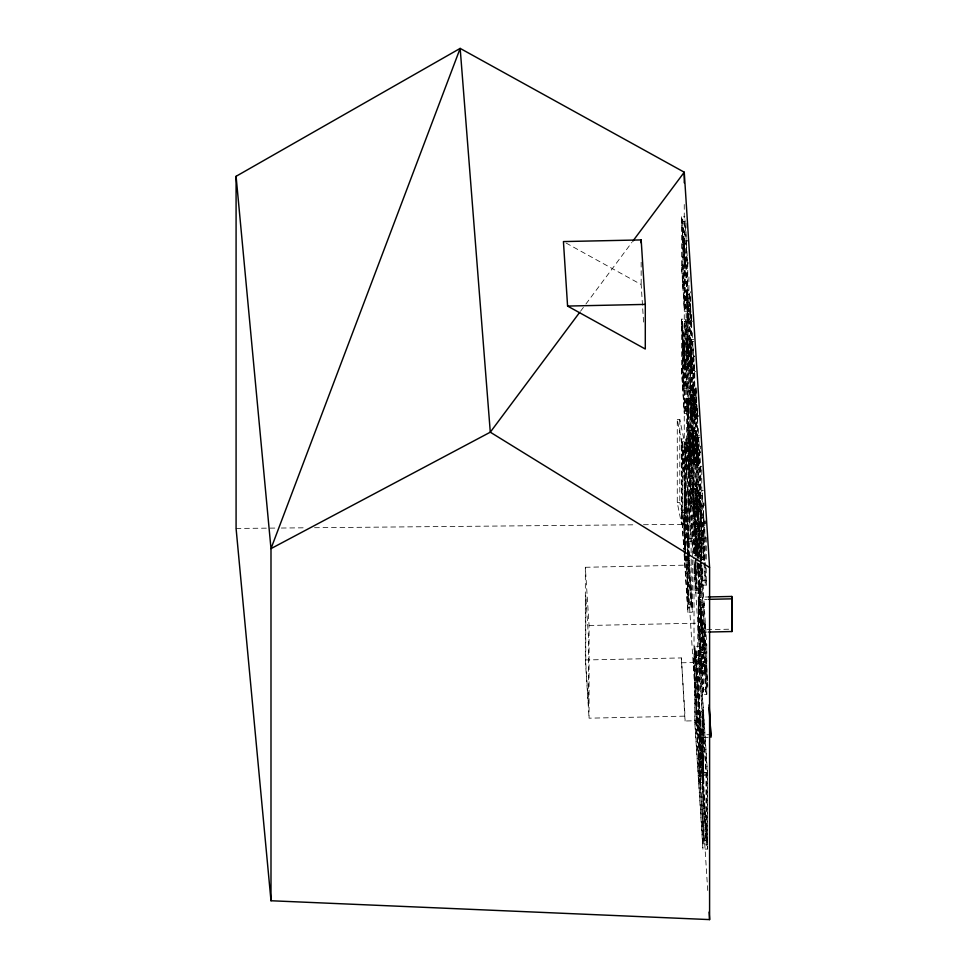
<?xml version="1.0" encoding="UTF-8"?>
<svg xmlns="http://www.w3.org/2000/svg" width="968" height="968" viewBox="0 0 968 968"><rect width="100%" height="100%" fill="white"/><g stroke="black" fill="none" stroke-linecap="round" stroke-linejoin="round"><path stroke-width="0.73" stroke-dasharray="4.84 3.63" d="M698.243 557.314L697.831 503.941L693.282 504.038L693.294 505.586L694.431 505.562L694.746 555.886M697.831 552.244L693.282 552.341L697.831 552.244L696.597 531.541L695.46 531.565L695.46 486.226L696.597 486.202M699.102 564.586L699.138 572.802L694.6 572.887L694.6 560.811M704.099 603.935L702.962 603.959L703.01 651.355L704.147 651.331L704.099 602.399L699.561 602.495L699.561 652.359L704.099 652.202L704.099 650.665L702.962 650.69M702.199 691.975L703.337 691.951L702.054 671.937L702.018 624.578L700.88 624.602L700.88 623.065L705.418 622.908L705.466 671.889L704.329 671.913L704.28 624.469L705.418 624.445M703.337 691.951L703.337 645.22L702.199 645.245L700.929 623.779L705.466 623.622M580.51 311.272L585.023 305.222M585.918 304.012L631.935 242.339M706.12 774.848L703.881 775.38L700.142 717.106L702.405 716.998L706.12 774.848L706.12 840.442L703.881 840.974L700.142 782.701L700.142 717.106M687.728 306.529L685.465 306.747L684.122 285.802L686.397 285.741M687.619 408.919L685.356 409.149L684.013 388.204L684.013 346.169L686.288 346.108M705.079 580.425L702.816 580.655L701.86 565.687M705.599 689.676L703.337 689.881L702.09 670.437L704.365 670.376L704.365 627.796L702.09 627.857L703.337 647.302L705.599 647.084L700.336 563.243M699.235 547.235L696.984 547.44L693.185 486.226L692.047 486.251L692.047 531.577L693.185 531.553L694.431 550.889L693.294 550.913M698.364 511.31L700.626 511.152M693.717 504.001L691.455 504.159L690.583 490.498L692.846 490.425M691.66 471.815L689.398 471.985L688.526 458.457L690.801 458.396M700.142 782.701L702.405 782.592L702.405 716.998M694.564 572.269L699.102 572.112M700.88 672.869L705.418 672.712M686.397 243.706L684.122 243.779L685.465 264.724L687.728 264.506L685.029 220.365M684.013 388.204L686.288 388.132M695.774 528.613L698.037 528.54L700.239 561.779M701.473 559.71L703.748 559.637L703.748 517.614L701.473 517.674L702.816 538.619L705.079 538.402L702.284 492.833L703.421 492.809M699.707 454.875L697.444 454.948L698.364 469.286L700.626 469.117L698.715 437.27L699.852 437.246M697.444 496.971L699.707 496.911M690.801 416.881L688.526 416.942L689.398 430.47L691.66 430.312L689.857 400.183L690.995 400.159M688.938 276.921L688.938 311.176L684.4 311.272L681.484 265.934L681.484 216.784L684.896 216.711M685.465 308.804L684.086 287.242L684.049 240.427L682.67 218.925L681.533 218.949L684.34 262.703L685.465 262.679L685.465 308.804L684.34 308.828L681.533 265.075L682.67 265.05L684.049 286.552L682.912 286.576M684.981 221.551L682.706 221.599L684.001 241.71L686.264 241.673M684.049 240.427L682.912 240.451L682.948 287.266L684.086 287.242M682.948 241.141L684.086 241.117L685.465 262.679M681.484 216.784L684.4 262.122L688.938 262.026M681.484 265.934L686.034 265.837L686.034 219.663M690.45 385.929L692.713 385.881L693.596 399.663L691.333 399.699L690.45 385.929L690.535 306.783L689.591 292.142L689.591 338.268L690.729 338.243L692.689 370.32L688.139 370.417L686.155 339.369L686.155 290.219L689.555 290.146M687.123 353.03L688.26 353.005L687.316 338.28L686.179 338.304L688.103 368.264L689.24 368.239L687.316 292.154L686.179 292.179L688.103 322.138L689.24 322.114L689.252 388.64L693.79 388.543L695.786 419.592L691.249 419.689L689.289 387.575L690.414 387.551L691.358 402.277L690.232 402.301L690.232 356.176L691.358 356.151L691.249 419.689M688.26 306.88L687.123 306.904L687.159 353.501L688.296 353.477M687.159 307.376L688.296 307.352L689.24 322.114M681.375 319.174L684.291 364.512L688.829 364.416L688.829 413.578L684.291 413.675L681.375 368.324L681.375 319.174L685.913 319.077L688.78 365.335L688.78 411.461L687.655 411.485L684.86 365.977L682.597 366.025L682.597 323.99L684.86 323.941M685.356 411.194L683.977 389.632L683.928 342.817L682.561 321.315L681.424 321.34L684.231 365.093L685.356 365.069L685.356 411.194L684.231 411.219L681.424 367.465L682.561 367.441L683.928 388.942L682.803 388.967M688.829 413.578L685.961 367.429L684.824 367.453L684.824 321.328L685.961 321.303M686.155 290.219L688.139 321.267L692.689 321.17M686.155 339.369L690.692 339.272L690.692 291.61M693.79 339.393L689.252 339.49L691.2 371.409L691.2 417.535L692.338 417.51L692.338 371.385L691.394 356.623L690.232 356.176M689.289 341.45L690.414 341.426L691.358 356.151M693.826 341.389L692.689 341.414L693.632 356.055L693.632 402.18L694.77 402.156M683.928 342.817L682.803 342.841L682.839 389.656L683.977 389.632M682.839 343.531L683.977 343.507L685.356 365.069M681.375 368.324L685.913 368.227L685.913 319.077M691.249 370.538L694.649 370.466M694.104 462.583L695.242 462.559L694.286 447.797L693.161 447.821L694.262 447.325L693.318 432.599L692.18 432.623L694.141 464.749L698.678 464.652L696.694 433.603L692.156 433.7L692.156 384.538L695.556 384.465M692.18 386.498L693.318 386.474L694.262 401.2L694.141 464.749M692.652 332.689L692.689 387.539L693.826 387.515L695.762 417.668L694.625 417.692L693.669 402.712L693.79 352.8M690.958 398.211L690.958 446.756L686.421 446.853L686.421 398.308L690.958 398.211L692.81 428.594L691.684 428.618L691.684 474.175L692.81 474.151M690.353 459.764L694.891 459.667L694.891 508.212L690.353 508.309L690.353 459.764L688.466 430.179L693.003 430.082L693.003 478.64L688.466 478.736L688.478 414.086L687.582 400.195L686.445 400.22L688.26 428.473L689.398 428.449L689.422 492.143L690.547 492.119L691.455 506.179L690.317 506.204M693.161 447.821L693.124 401.224L694.262 401.2M695.242 462.559L695.242 416.434L694.286 401.672L693.124 401.224M689.881 402.579L687.607 402.627L688.442 415.611L690.716 415.562M690.232 402.301L691.394 402.749L692.338 417.51M688.478 414.086L687.34 414.11L687.365 460.102L688.502 460.078L689.398 474.005L688.26 474.03M687.365 414.546L688.502 414.522L689.398 428.449M690.777 414.486L691.902 414.461M694.141 415.587L698.678 415.49M686.421 398.308L688.296 427.578L692.834 427.481L692.822 492.083L693.959 492.059L693.923 445.994L692.785 446.018L691.89 432.067L693.028 432.043M690.547 492.119L690.523 446.103L689.627 432.079L688.49 432.103L690.317 460.647L691.455 460.623L691.455 506.179M695.593 432.599L696.73 432.575L698.654 462.728L697.529 462.752L696.561 447.76L696.524 401.115L695.593 386.474L695.593 432.599L696.524 447.24L697.662 447.216M689.652 434.511L691.914 434.463L692.761 447.591L690.486 447.627L689.652 434.511L689.652 476.026L690.486 489.142L692.761 489.106M695.653 526.749L697.928 526.701L695.278 484.496L695.278 435.334L699.816 435.237M697.384 498.133L696.282 498.617L697.408 498.593L697.384 452.008L696.44 437.282L695.302 437.306L697.226 467.266L698.364 467.241L698.364 513.367L697.226 513.391M684.037 552.788L681.46 512.629L681.46 438.988L685.997 438.891L693.802 558.875M698.739 439.702L696.464 439.75L697.347 453.532L699.622 453.484M681.545 442.691L682.682 442.666L685.719 489.929L685.61 554.277M687.691 554.446L684.969 511.854L684.969 442.751L686.094 442.727L692.301 539.503L691.164 539.527L688.079 491.429L689.216 491.405M686.445 445.776L687.582 445.752L688.478 459.643L687.365 460.102M689.385 446.127L690.523 446.103M689.422 446.575L690.547 446.55L691.455 460.623M693.959 446.502L692.822 446.514L693.741 460.792L693.741 506.349L694.867 506.337M682.767 447.107L685.041 447.059L687.873 491.284L685.61 491.308L682.767 447.107L682.767 510.075L685.513 552.813M697.384 452.008L696.246 452.032L696.282 498.617M696.282 452.492L697.408 452.467L698.364 467.241M690.741 459.546L691.878 459.522M691.902 460.018L690.777 460.042L690.741 413.989L691.878 413.965L691.89 477.635L693.028 477.611L694.891 508.212M693.741 460.792L694.867 460.768L693.003 430.082M695.278 435.334L697.262 466.382L701.8 466.286M689.652 476.026L691.914 475.978L693.741 506.349M688.49 477.66L689.627 477.635L690.523 491.671L689.422 492.143M701.679 560.411L701.679 536.599L698.884 492.845L700.021 492.821L701.389 514.323L701.389 560.448L696.44 483.407L695.302 483.431L697.964 525.321L698.013 571.338L699.271 591.012L700.409 590.988L698.63 563.231M698.194 557.919L696.549 532.388L692.011 532.485L692.011 484.169L696.549 484.073L696.645 548.142L694.383 548.191L693.221 530.101L695.496 530.053L696.645 548.142M695.278 484.496L699.816 484.399L699.852 446.175M693.221 488.804L695.496 488.755L695.653 554.773M685.719 489.929L684.582 489.953L684.582 550.042M703.421 503.227L703.373 539.733L698.835 539.829L698.835 490.679L703.373 490.582M692.785 491.575L693.923 491.55M702.32 495.447L700.058 495.495L701.34 515.605L703.615 515.569M697.831 505.429L696.694 505.453L697.117 557.338M693.33 506.119L694.455 506.095M696.73 506.095L697.867 506.07M696.766 508.611L694.492 508.66L694.564 555.668M682.767 510.075L685.041 510.027L687.873 554.253M685.15 550.175L682.682 511.769L681.545 511.794L683.916 548.723M684.969 511.854L686.094 511.83L686.094 442.727M681.46 512.629L685.997 512.532L688.575 552.692M701.389 514.323L700.263 514.347L700.3 559.673M700.3 515.036L701.437 515.012L702.816 536.574L702.816 559.637M701.776 513.524L700.65 513.548L700.65 467.423L701.776 467.399L701.8 515.448L697.262 515.545L697.262 466.382M697.964 525.321L699.102 525.297M695.738 526.035L694.6 526.06L694.613 524.644L699.15 524.499L699.271 557.774M699.15 525.987L698.013 526.011L700.166 559.044M698.835 490.679L701.74 536.018L705.152 535.945M700.058 537.53L702.32 537.482L703.663 560.339L704.789 560.315M687.849 538.644L692.386 538.547L692.301 557.532M698.884 538.97L700.021 538.946L700.021 492.821M699.271 545.686L700.409 545.662M697.831 550.756L696.694 550.78L695.46 531.565M693.33 551.445L694.455 551.421M696.73 551.421L697.867 551.397M685.719 556.031L685.719 559.032L684.582 559.056L684.582 551.542M585.337 567.284L694.02 564.961L697.746 623.162L697.746 720.724L685.066 720.991L681.339 657.925L585.337 659.982L585.337 567.284L589.064 625.485L589.064 718.183L685.066 716.126L685.066 720.991M699.102 570.624L697.964 570.648L697.492 563.255M694.564 570.781L695.702 570.757L695.121 561.827M694.6 571.398L695.738 571.374L696.984 590.758L695.847 590.783L695.774 558.112M698.013 571.338L699.15 571.314M699.489 650.569L698.351 650.593L702.163 710.076L702.308 784.189L706.204 845.076L707.342 845.052L707.342 773.069L698.243 631.789L698.243 581.998L702.78 581.901M700.699 604.068L699.416 584.115L698.279 584.14L699.561 604.032L700.699 604.068L700.699 650.798L699.561 650.823M702.828 584.091L701.691 584.115L701.691 630.846L702.828 630.821L706.797 694.286L702.26 694.383L702.26 644.579L698.243 581.998M706.241 568.095L706.289 585.083L701.74 585.18L701.74 565.808M701.727 586.717L699.453 586.765L700.65 605.436L702.925 605.387M693.899 560.363L695.895 593.106L700.445 593.009L700.409 560.774M707.257 632.068L698.557 632.249L698.4 597.171L708.564 596.953M698.4 597.171L698.557 599.555L707.257 599.374M702.018 624.578L700.735 604.625L699.598 604.649L700.88 624.602M703.01 604.625L704.147 604.601M703.046 607.226L700.771 607.275L701.969 625.945L704.244 625.897M684.122 554.277L687.849 612.284L692.386 612.187L692.301 559.032M589.064 625.485L697.746 623.162M700.917 625.231L702.054 625.207L703.337 645.22M704.329 625.183L705.466 625.159M698.4 629.865L730.32 629.176M700.699 650.798L699.416 630.846L698.279 630.87L707.451 772.355L707.451 849.069L702.913 849.166L694.818 723.011L694.818 646.309L699.356 646.213L699.356 722.927L707.451 849.069M698.243 631.789L702.78 631.693M702.26 644.579L706.797 644.482L706.797 694.286M706.761 645.475L705.624 645.499L705.624 692.229L706.761 692.205L706.761 645.475L701.534 562.577M703.046 649.806L700.771 649.855L701.969 668.525L704.244 668.477M698.896 712.218L700.033 712.194L703.881 772.186L703.881 844.169L702.744 844.193L694.939 722.479L694.939 650.496L696.077 650.472L699.912 710.294L699.912 782.265L698.775 782.301M699.598 651.379L700.735 651.355L702.018 671.308L700.88 671.332M699.561 652.299L704.099 652.202M696.186 655.409L698.46 655.36L702.042 711.335L702.042 776.917L699.767 776.941L696.186 720.991L696.186 655.409L699.767 711.359L702.042 711.335M708.189 737.313L698.315 737.519L693.451 658.93L706.132 658.663L707.85 685.477M693.451 661.543L706.132 661.265L707.85 688.091M681.339 662.79L694.02 662.523L694.02 564.961M704.28 671.199L705.418 671.175L705.454 673.425L700.917 673.498L700.735 604.625M700.917 671.961L702.054 671.937M699.912 710.294L698.775 710.318L698.896 784.201L700.033 784.177L703.881 844.169M696.186 720.991L698.46 720.942L702.042 776.917M694.939 722.479L696.077 722.455L699.912 782.265M698.351 650.593L698.351 722.576L699.489 722.551M694.818 723.011L699.356 722.927M693.451 658.93L698.315 734.918L711.008 734.639M707.451 772.355L702.913 772.452L694.818 646.309M687.449 240.294L686.312 240.318L686.36 287.206L687.498 287.181L687.498 257.428M686.36 241.08L687.498 241.056M688.901 262.945L687.764 262.969L687.764 309.094L688.901 309.07M686.312 286.443L687.449 286.419M690.559 307.316L691.527 322.296L692.652 322.271M686.251 343.483L687.389 343.459M691.66 352.884L690.535 352.909L689.591 338.268M693.632 356.055L694.77 356.03M694.794 356.563L693.669 356.587L694.625 371.567L694.625 417.692M688.78 365.335L687.655 365.359L687.655 411.485M691.66 314.201L691.696 353.417L690.559 353.441L691.527 368.421L692.652 368.397M691.2 371.409L692.338 371.385M694.625 371.567L695.762 371.543M686.203 388.834L687.328 388.809M693.669 402.712L694.794 402.688L694.77 370.913M695.242 416.434L694.104 416.458L692.156 384.538M698.654 416.603L697.529 416.627L696.561 401.635M696.561 447.76L697.698 447.736L697.698 409.053M700.784 451.887L699.646 451.911L699.683 498.556L700.82 498.532L700.784 465.281M699.683 452.431L700.82 452.419M684.969 442.751L687.97 489.748L689.107 489.723L689.216 560.508L688.079 560.533L688.079 556.031M699.646 498.036L700.784 498.012M701.679 536.599L702.816 536.574M688.853 555.39L688.853 538.825L687.716 538.849L687.716 552.365M689.107 558.826L687.97 558.851L687.788 555.91M684.291 554.628L687.716 607.952L688.853 607.928L685.816 560.533L684.678 560.557L684.678 551.554M700.3 561.162L701.679 582.724L702.816 582.7M703.942 562.602L705.115 582.99L706.241 582.966M688.079 560.533L691.164 608.63L692.301 608.606L681.46 438.988M702.163 710.076L703.3 710.052L703.3 782.035L702.163 782.059L698.351 722.576M703.881 772.186L702.744 772.21L702.913 849.166M702.308 784.189L703.433 784.165L703.433 712.182L702.308 712.206L706.204 773.093L707.342 773.069M690.716 457.077L688.442 457.126L687.607 444.13L689.881 444.082L691.684 474.175M697.347 495.555L699.622 495.507M694.383 506.881L696.645 506.845M695.266 562.021L695.653 568.047L697.928 568.01L697.347 558.959M686.264 283.697L684.001 283.733L682.706 263.623L684.981 263.574L687.764 309.094M703.615 557.592L701.34 557.641L696.464 481.786L698.739 481.737L700.65 513.548M677.273 419.58L679.802 419.555L684.255 441.287L681.641 441.311L677.273 419.58L677.273 502.634L681.641 524.366L681.641 441.311M677.273 502.634L679.802 502.61L684.255 524.341L685.901 549.993M236.083 528.443L275.311 528.08M281.349 528.032L305.489 527.802M314.552 527.717L635.964 524.789M643.514 524.716L684.255 524.341L684.255 202.433M566.074 243.028L641.167 284.544L643.756 325.03M700.409 446.03L700.602 448.958M704.063 502.791L704.244 505.647M705.212 520.796L705.406 523.712M688.938 311.176L686.07 265.038L684.945 265.063L684.945 218.937M701.8 515.448L699.852 483.371L698.715 483.395L698.715 437.27M706.289 585.083L703.421 538.934L702.284 538.958L702.284 492.833M692.689 387.539L693.632 402.18M684.824 321.328L687.619 366.896L685.356 367.114L684.013 346.169M698.545 563.436L700.445 593.009M682.597 323.99L683.88 344.1L686.155 344.064L686.155 386.087L683.88 386.135L682.597 366.025M697.25 557.459L696.766 549.921L694.492 549.969L694.879 555.995M705.624 692.229L701.727 629.297L699.453 629.345L700.65 648.015L702.925 647.967L702.816 565.639M692.011 484.169L695.847 545.444L696.984 545.42L696.984 560.714M688.853 538.825L685.816 491.429L684.678 491.454L684.678 550.042M694.939 650.496L707.342 845.052M688.671 554.18L692.386 612.187M702.405 782.592L706.12 840.442M686.288 556.019L707.85 892.448M685.525 556.08L685.719 559.032M681.339 657.925L685.066 716.126M585.337 659.982L589.064 718.183M706.289 537.409L706.289 562.735M706.204 773.093L706.204 845.076M706.132 658.663L706.132 661.265M705.115 536.865L705.079 565.421M705.079 566.921L705.115 582.99M704.837 520.917L704.837 561.089L703.712 561.113L703.663 514.214M701.74 536.018L701.74 559.855M701.679 561.9L701.679 582.724M700.409 559.262L700.445 544.706L695.895 544.803L695.895 556.878M700.033 712.194L700.033 784.177M699.416 584.115L699.416 630.846M699.235 563.461L699.271 591.012M699.102 558.536L699.102 523.809L694.564 523.954L694.564 525.442L695.702 525.418L695.774 556.636M698.654 428.509L698.678 464.652M698.557 599.555L698.557 632.249M698.315 734.918L698.315 737.519M697.94 729.037L693.741 658.276L693.741 663.625M697.662 408.532L697.529 462.752M696.984 562.19L696.984 590.758M696.73 387.938L696.694 433.603M696.44 437.282L696.44 483.407M695.895 558.391L695.895 593.106M696.077 650.472L696.077 722.455M695.762 390.89L695.786 419.592M695.653 562.154L695.653 568.047M694.286 401.672L694.286 447.797M693.318 386.474L693.318 432.599M693.282 505.526L693.294 552.401M693.185 486.226L693.185 531.553M691.527 322.296L691.527 368.421M691.164 539.527L691.091 553.454M691.164 559.056L691.164 608.63M690.414 341.426L690.257 402.773M689.857 400.183L689.857 445.74L690.995 445.716L692.834 476.038L688.296 476.135L688.296 427.578M689.627 432.079L689.627 477.635M688.853 556.89L688.853 607.928M688.139 321.267L688.139 370.417M688.079 491.429L688.079 554.519M687.97 489.748L687.849 555.172M687.849 556.673L687.849 612.284M687.716 553.877L687.716 607.952M687.582 400.195L687.582 445.752M687.316 292.154L687.316 338.28M685.997 438.891L685.816 550.018M685.901 555.826L685.816 560.533M685.041 447.059L685.041 510.027M684.4 262.122L684.4 311.272M682.67 218.925L682.67 265.05M682.682 442.666L682.682 511.769M682.561 321.315L682.561 367.441M679.802 419.555L679.802 502.61M641.167 262.231L641.167 284.544M691.091 541.463L688.853 541.899L685.901 495.858L688.163 495.761L691.091 541.463M691.091 604.431L688.853 604.867L685.901 558.826L688.163 558.73L691.091 604.431M699.235 588.532L696.984 588.738L695.774 569.91L698.037 569.837L699.235 588.532M691.503 323.99L689.24 324.159L688.321 309.82L690.583 309.76L691.503 323.99M691.503 366.025L689.24 366.194L688.321 351.844L690.583 351.783L691.503 366.025M694.6 373.261L692.338 373.43L691.418 359.092L693.693 359.031L694.6 373.261M694.6 415.296L692.338 415.466L691.418 401.115L693.693 401.054L694.6 415.296M697.505 418.321L695.242 418.491L694.322 404.14L696.585 404.079L697.505 418.321M697.505 460.344L695.242 460.514L694.322 446.175L696.585 446.115L697.505 460.344M693.717 462.486L691.455 462.644L690.583 448.983L692.846 448.922L693.717 462.486M689.615 294.587L687.34 294.635L688.224 308.405L690.499 308.356L689.615 294.587M689.615 336.61L687.34 336.658L688.224 350.428L690.499 350.392L689.615 336.61M692.713 343.858L690.45 343.906L691.333 357.676L693.596 357.628L692.713 343.858M695.617 388.906L693.342 388.954L694.225 402.724L696.5 402.688L695.617 388.906M695.617 430.929L693.342 430.978L694.225 444.76L696.5 444.711L695.617 430.929M687.328 342.684L686.203 342.708L686.251 389.608L687.389 389.584L687.328 342.684M588.484 637.634L585.785 595.489L585.785 663.322L588.484 705.466L588.484 637.634"/><path stroke-width="1.45" d="M579.602 312.47L490.292 432.188L270.992 548.626L270.992 900.748L709.592 919.6L709.592 567.466L684.255 172.207L460.163 48.4L236.083 176.309L236.083 528.443L270.992 900.748M632.83 241.141L684.255 172.207L684.255 182.795M641.167 239.919L563.436 241.577L567.575 306.07L645.293 349.024L645.293 304.4L641.167 239.919L641.167 242.883M567.575 306.07L645.293 304.4M708.564 596.953L731.772 596.457L731.917 598.841L731.917 631.535L708.709 632.031M708.709 599.337L731.917 598.841M709.592 567.466L490.292 432.188L460.163 48.4L270.992 548.626L236.083 176.309M731.917 631.535L731.772 596.457M709.096 704.849L711.008 737.253M709.096 707.451L709.859 719.369M710.052 722.358L710.911 735.765M709.108 912.062L709.592 919.6"/></g></svg>
